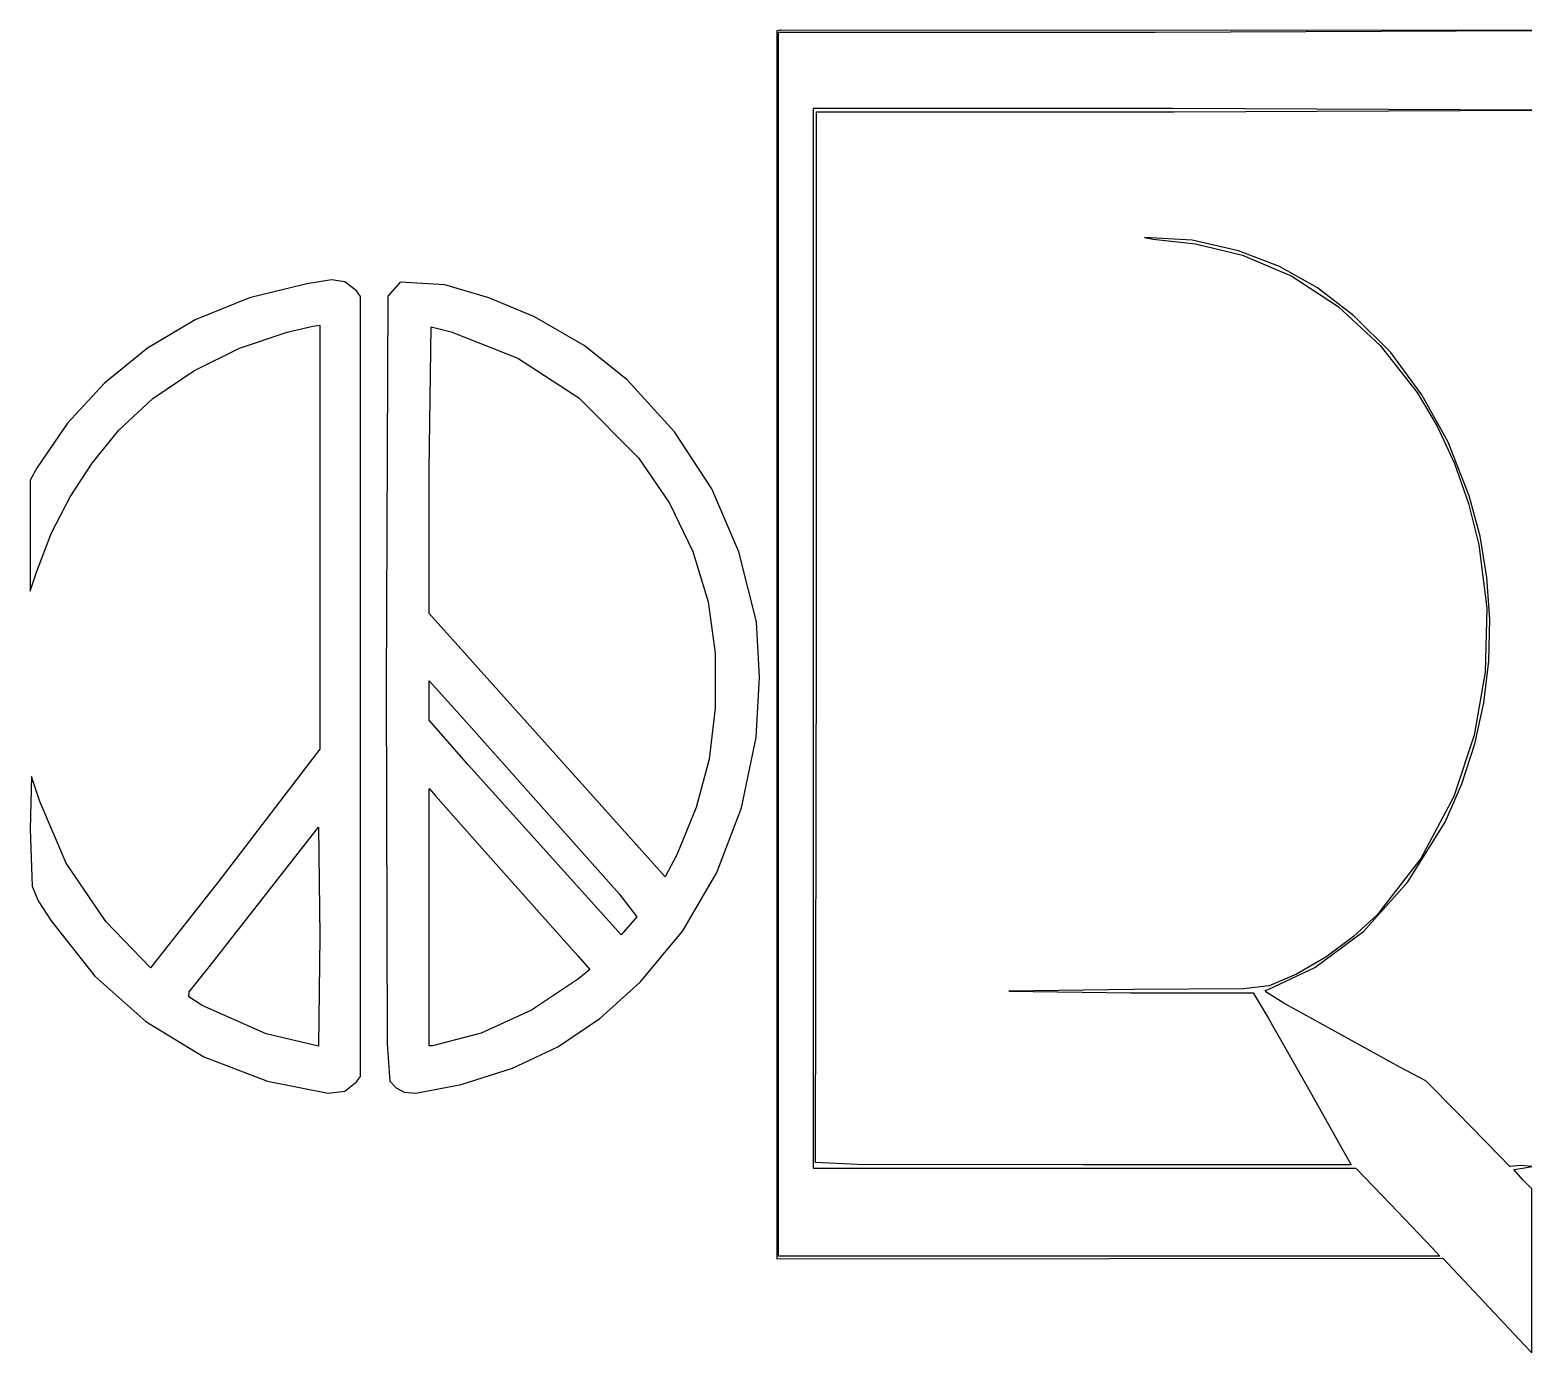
# Model space of a CAD drawing. Extents: x 0 to 60, y 2.7 to 55.6.
import ezdxf

# ---------------------------------------------------------------- set-up
doc = ezdxf.new("R2010")
doc.units = 0

msp = doc.modelspace()

# ---------------------------------------------------------------- linework, layer by layer
at = {"layer": 'Layer 1'}
for p, q in [((29.9871, 55.5882), (29.834948, 55.561739)), ((29.834948, 55.561739), (29.834948, 31.032239)), ((29.900926, 31.058768), (29.900926, 55.502268)), ((29.900926, 55.502268), (44.950726, 55.502268)), ((60.000526, 55.568421), (29.986926, 55.588267)), ((29.986926, 55.588267), (29.9871, 55.5882)), ((44.950726, 55.502268), (60.000526, 55.568421)), ((45.645283, 52.459177), (31.290083, 52.459177)), ((31.290083, 52.459177), (31.290083, 31.290277)), ((31.422483, 31.396071), (31.422483, 52.326871)), ((31.422483, 52.326871), (45.711483, 52.326871)), ((60.000483, 52.393024), (45.645283, 52.459177)), ((45.711483, 52.326871), (60.000483, 52.393024)), ((46.432624, 47.199981), (44.520804, 47.305826)), ((44.520804, 47.305826), (44.871414, 47.233058)), ((44.871414, 47.233058), (46.557485, 47.046176)), ((48.274052, 46.768538), (46.432624, 47.199981)), ((46.557485, 47.046176), (48.437054, 46.591375)), ((49.921363, 46.139879), (48.274052, 46.768538)), ((48.437054, 46.591375), (50.410376, 45.754127)), ((12.0398, 45.6057), (11.060737, 45.446933)), ((12.579766, 45.528802), (12.039797, 45.605705)), ((12.039797, 45.605705), (12.0398, 45.6057)), ((51.438434, 45.285473), (49.921363, 46.139879)), ((50.410376, 45.754127), (52.256559, 44.542288)), ((11.060737, 45.446933), (8.768538, 44.886287)), ((13.045317, 45.169096), (12.579766, 45.528802)), ((13.197469, 44.950791), (13.045317, 45.169096)), ((14.7852, 45.5197), (14.295669, 44.964016)), ((16.571329, 45.413872), (14.785199, 45.519717)), ((14.785199, 45.519717), (14.7852, 45.5197)), ((18.321905, 44.893741), (16.571329, 45.413872)), ((52.889144, 44.176791), (51.438434, 45.285473)), ((8.768538, 44.886287), (6.595417, 44.018033)), ((13.197469, 29.371791), (13.197469, 44.950791)), ((14.295669, 44.964016), (14.222901, 29.358516)), ((20.156819, 44.130502), (18.321905, 44.893741)), ((52.256559, 44.542288), (53.937772, 42.985627)), ((6.595417, 44.018033), (4.690211, 42.880101)), ((22.138924, 42.985227), (20.156819, 44.130502)), ((54.356398, 42.705302), (52.889144, 44.176791)), ((8.363757, 42.884763), (10.273506, 43.521899)), ((10.273506, 43.521899), (11.298876, 43.753434)), ((11.298876, 43.753434), (11.576718, 43.793126)), ((11.576718, 43.793126), (11.576718, 35.332166)), ((15.942869, 38.004734), (16.028868, 43.726964)), ((16.028868, 43.726964), (16.829318, 43.528505)), ((16.829318, 43.528505), (16.82932, 43.5285)), ((16.82932, 43.5285), (19.483705, 42.477494)), ((4.690211, 42.880101), (2.973542, 41.488512)), ((6.545794, 41.982189), (8.363757, 42.884763)), ((23.848149, 41.616692), (22.138924, 42.985227)), ((53.937772, 42.985627), (55.416184, 41.113915)), ((55.607206, 41.022951), (54.356398, 42.705302)), ((19.483705, 42.477494), (21.92971, 40.89561)), ((2.973542, 41.488512), (1.490063, 39.884821)), ((4.911405, 40.868752), (6.545794, 41.982189)), ((25.747671, 39.540006), (23.848149, 41.616692)), ((3.552376, 39.599029), (4.911405, 40.868752)), ((21.92971, 40.89561), (24.3046, 38.50088)), ((55.416184, 41.113915), (56.213844, 39.77132)), ((56.64839, 39.119815), (55.607206, 41.022951)), ((1.490063, 39.884821), (0.284427, 38.110583)), ((56.213844, 39.77132), (56.905451, 38.27182)), ((2.485043, 38.292817), (3.552376, 39.599029)), ((27.231047, 37.258042), (25.747671, 39.540006)), ((57.486774, 36.985971), (56.64839, 39.119815)), ((24.3046, 38.50088), (25.540521, 36.690563)), ((0.284427, 38.110583), (-0.00003, 37.607821)), ((1.597561, 36.943814), (2.485043, 38.292817)), ((15.942869, 32.282504), (15.942869, 38.004734)), ((56.905451, 38.27182), (57.469301, 36.67185)), ((-0.00003, 37.607821), (0.006585, 35.391701)), ((28.316264, 34.739168), (27.231047, 37.258042)), ((0.863885, 35.506746), (1.597561, 36.943814)), ((25.540521, 36.690563), (26.476894, 34.754971)), ((57.469301, 36.67185), (57.883684, 35.027845)), ((57.926356, 35.373515), (57.486774, 36.985971)), ((0.257966, 33.936339), (0.863885, 35.506746)), ((0.006585, 35.391701), (0.006585, 33.175581)), ((11.576718, 35.332166), (11.576718, 26.864596)), ((57.883684, 35.027845), (58.194499, 32.493051)), ((58.203914, 33.722684), (57.926356, 35.373515)), ((26.476894, 34.754971), (27.094492, 32.742476)), ((29.021309, 31.951752), (28.316264, 34.739168)), ((0.006585, 33.175581), (0.257966, 33.936339)), ((58.320535, 32.050298), (58.203914, 33.722684)), ((27.094492, 32.742476), (27.37409, 30.70145)), ((58.194499, 32.493051), (58.127623, 29.941516)), ((16.525015, 31.634206), (15.942869, 32.282504)), ((29.139557, 29.741415), (29.021309, 31.951752)), ((58.277303, 30.373182), (58.320535, 32.050298)), ((25.376275, 21.764196), (16.525015, 31.634206)), ((31.290083, 31.290277), (31.290083, 10.121377)), ((31.382791, 10.359471), (31.422483, 31.396071)), ((27.37409, 30.70145), (27.373263, 28.501039)), ((29.834948, 31.032239), (29.834948, 6.502739)), ((29.900926, 6.615268), (29.900926, 31.058768)), ((58.075304, 28.708159), (58.277303, 30.373182)), ((15.942864, 28.802818), (15.942864, 29.590038)), ((15.942864, 29.590038), (16.326551, 29.173275)), ((29.014694, 27.327662), (29.139557, 29.741415)), ((58.127623, 29.941516), (57.687398, 27.420996)), ((13.197469, 13.792791), (13.197469, 29.371791)), ((14.222901, 29.358516), (14.260939, 15.097591)), ((15.942864, 28.015598), (15.942864, 28.802818)), ((16.326551, 29.173275), (17.629761, 27.711295)), ((27.373263, 28.501039), (27.124363, 26.469317)), ((57.715623, 27.072051), (58.075304, 28.708159)), ((17.517304, 26.222858), (15.942864, 28.015598)), ((17.629761, 27.711295), (17.62977, 27.7113)), ((17.62977, 27.7113), (23.53722, 21.08939)), ((28.416629, 24.515337), (29.014694, 27.327662)), ((57.687398, 27.420996), (56.878164, 24.979245)), ((57.199346, 25.481681), (57.715623, 27.072051)), ((11.576718, 26.864596), (10.835806, 25.885533)), ((27.124363, 26.469317), (26.614986, 24.539307)), ((10.835806, 25.885533), (7.548006, 21.592213)), ((23.616604, 19.448798), (17.517304, 26.222858)), ((0.059502, 25.766467), (0.00658, 23.662807)), ((0.390266, 24.774173), (0.059502, 25.766467)), ((15.942865, 20.156633), (15.942865, 25.296713)), ((15.942865, 25.296713), (16.194246, 25.00564)), ((56.527557, 23.953871), (57.199346, 25.481681)), ((1.447055, 22.307494), (0.390266, 24.774173)), ((16.194246, 25.00564), (17.960526, 23.02105)), ((56.878164, 24.979245), (55.560069, 22.492724)), ((26.614986, 24.539307), (25.83273, 22.64403)), ((27.43529, 21.931241), (28.416629, 24.515337)), ((0.00658, 23.662807), (0.078521, 21.385494)), ((7.164326, 18.178705), (11.530416, 23.742165)), ((11.530416, 23.742165), (11.576723, 19.389305)), ((55.045737, 21.565751), (56.527557, 23.953871)), ((17.960526, 23.02105), (17.960535, 23.02106)), ((17.960535, 23.02106), (21.883405, 18.60866)), ((3.029766, 19.984703), (1.447055, 22.307494)), ((25.83273, 22.64403), (25.376275, 21.764196)), ((55.560069, 22.492724), (53.815284, 20.249315)), ((26.084323, 19.60266), (27.43529, 21.931241)), ((0.078521, 21.385494), (0.323804, 20.803141)), ((7.548006, 21.592213), (4.815896, 18.125803)), ((23.53722, 21.08939), (24.238441, 20.163249)), ((53.277799, 19.599357), (55.045737, 21.565751)), ((0.323804, 20.803141), (0.840107, 20.011167)), ((0.840107, 20.011167), (2.585612, 17.799282)), ((4.815896, 18.125803), (3.029766, 19.984703)), ((15.942865, 15.016553), (15.942865, 20.156633)), ((24.238441, 20.163249), (23.616604, 19.448798)), ((53.815284, 20.249315), (52.875292, 19.376925)), ((11.57673, 19.3893), (11.530423, 14.99675)), ((11.576723, 19.389305), (11.57673, 19.3893)), ((24.377374, 17.556882), (26.084323, 19.60266)), ((51.321327, 18.139031), (53.277799, 19.599357)), ((52.875292, 19.376925), (51.762889, 18.559111)), ((21.883405, 18.60866), (22.359706, 18.066206)), ((6.350645, 17.166565), (7.164326, 18.178705)), ((22.359706, 18.066206), (21.909866, 17.69575)), ((49.462427, 17.265813), (51.321327, 18.139031)), ((51.762889, 18.559111), (50.598391, 17.875257)), ((2.585612, 17.799282), (4.628187, 15.979973)), ((21.909866, 17.69575), (20.035259, 16.433056)), ((22.757659, 16.104206), (24.377374, 17.556882)), ((49.502114, 17.404745), (48.470955, 17.28567)), ((50.598391, 17.875257), (49.502114, 17.404745)), ((6.34403, 16.974721), (6.350645, 17.166565)), ((6.873253, 16.624111), (6.34403, 16.974721)), ((44.090804, 17.265824), (39.096264, 17.199671)), ((39.096264, 17.199671), (43.978344, 17.133518)), ((43.978344, 17.133518), (48.860424, 17.133518)), ((48.470955, 17.28567), (44.090804, 17.265824)), ((48.860424, 17.133518), (49.462415, 16.127998)), ((49.34852, 17.239559), (49.462427, 17.265813)), ((49.404544, 17.150046), (49.34852, 17.239559)), ((50.09088, 16.716744), (49.404544, 17.150046)), ((9.433373, 15.486281), (6.873253, 16.624111)), ((20.035259, 16.433056), (18.026686, 15.5127)), ((54.7282, 14.163244), (50.09088, 16.716744)), ((4.628187, 15.979973), (6.939922, 14.573706)), ((21.089573, 14.975267), (22.757659, 16.104206)), ((49.462415, 16.127998), (51.069935, 13.296658)), ((11.530423, 14.99675), (9.433373, 15.486281)), ((14.260939, 15.097591), (14.379187, 13.595944)), ((16.081786, 15.016553), (15.942865, 15.016553)), ((18.026686, 15.5127), (16.081786, 15.016553)), ((6.939922, 14.573706), (9.492907, 13.600947)), ((19.277604, 14.116728), (21.089573, 14.975267)), ((17.226244, 13.475252), (19.277604, 14.116728)), ((55.7668, 13.614175), (54.7282, 14.163244)), ((9.492907, 13.600947), (11.907487, 13.118031)), ((12.575631, 13.197414), (13.045317, 13.574486)), ((13.045317, 13.574486), (13.197469, 13.792791)), ((14.379187, 13.595944), (14.626434, 13.329716)), ((14.626434, 13.329716), (14.948929, 13.157098)), ((15.415307, 13.11968), (17.226244, 13.475252)), ((51.069935, 13.296658), (52.426065, 10.868848)), ((57.01047, 12.350655), (55.7668, 13.614175)), ((11.907487, 13.118031), (12.575631, 13.197414)), ((14.948929, 13.157098), (15.415307, 13.11968)), ((58.68414, 10.637295), (57.01047, 12.350655)), ((52.426065, 10.868848), (52.783291, 10.253626)), ((33.052334, 10.269338), (31.382791, 10.359471)), ((42.059891, 10.253626), (33.052334, 10.269338)), ((52.783291, 10.253626), (42.059891, 10.253626)), ((59.114134, 10.187455), (58.68414, 10.637295)), ((59.557358, 10.233762), (59.114134, 10.187455)), ((60.000582, 10.194071), (59.557358, 10.233762)), ((31.290083, 10.121377), (42.125883, 10.121377)), ((42.125883, 10.121377), (52.968383, 10.121377)), ((52.968383, 10.121377), (54.350983, 8.685857)), ((59.2729, 10.06838), (59.636741, 10.121302)), ((59.636741, 9.658232), (59.2729, 10.06838)), ((59.636741, 10.121302), (60.000582, 10.194071)), ((60.000582, 9.301006), (59.636741, 9.658232)), ((60.000582, 6.019826), (60.000582, 9.301006)), ((54.350983, 8.685857), (56.024653, 6.926187)), ((43.105026, 6.615268), (29.900926, 6.615268)), ((56.315726, 6.615268), (43.105026, 6.615268)), ((56.024653, 6.926187), (56.315726, 6.615268)), ((29.834948, 6.502739), (43.131648, 6.515969)), ((43.131648, 6.515969), (56.434948, 6.5292)), ((56.434948, 6.5292), (57.903538, 4.96799)), ((60.000582, 2.745256), (60.000582, 6.019826)), ((57.903538, 4.96799), (59.683048, 3.07602)), ((59.683048, 3.07602), (60.000582, 2.745256))]:
    msp.add_line(p, q, dxfattribs=at)

doc.saveas('drawing.dxf')
